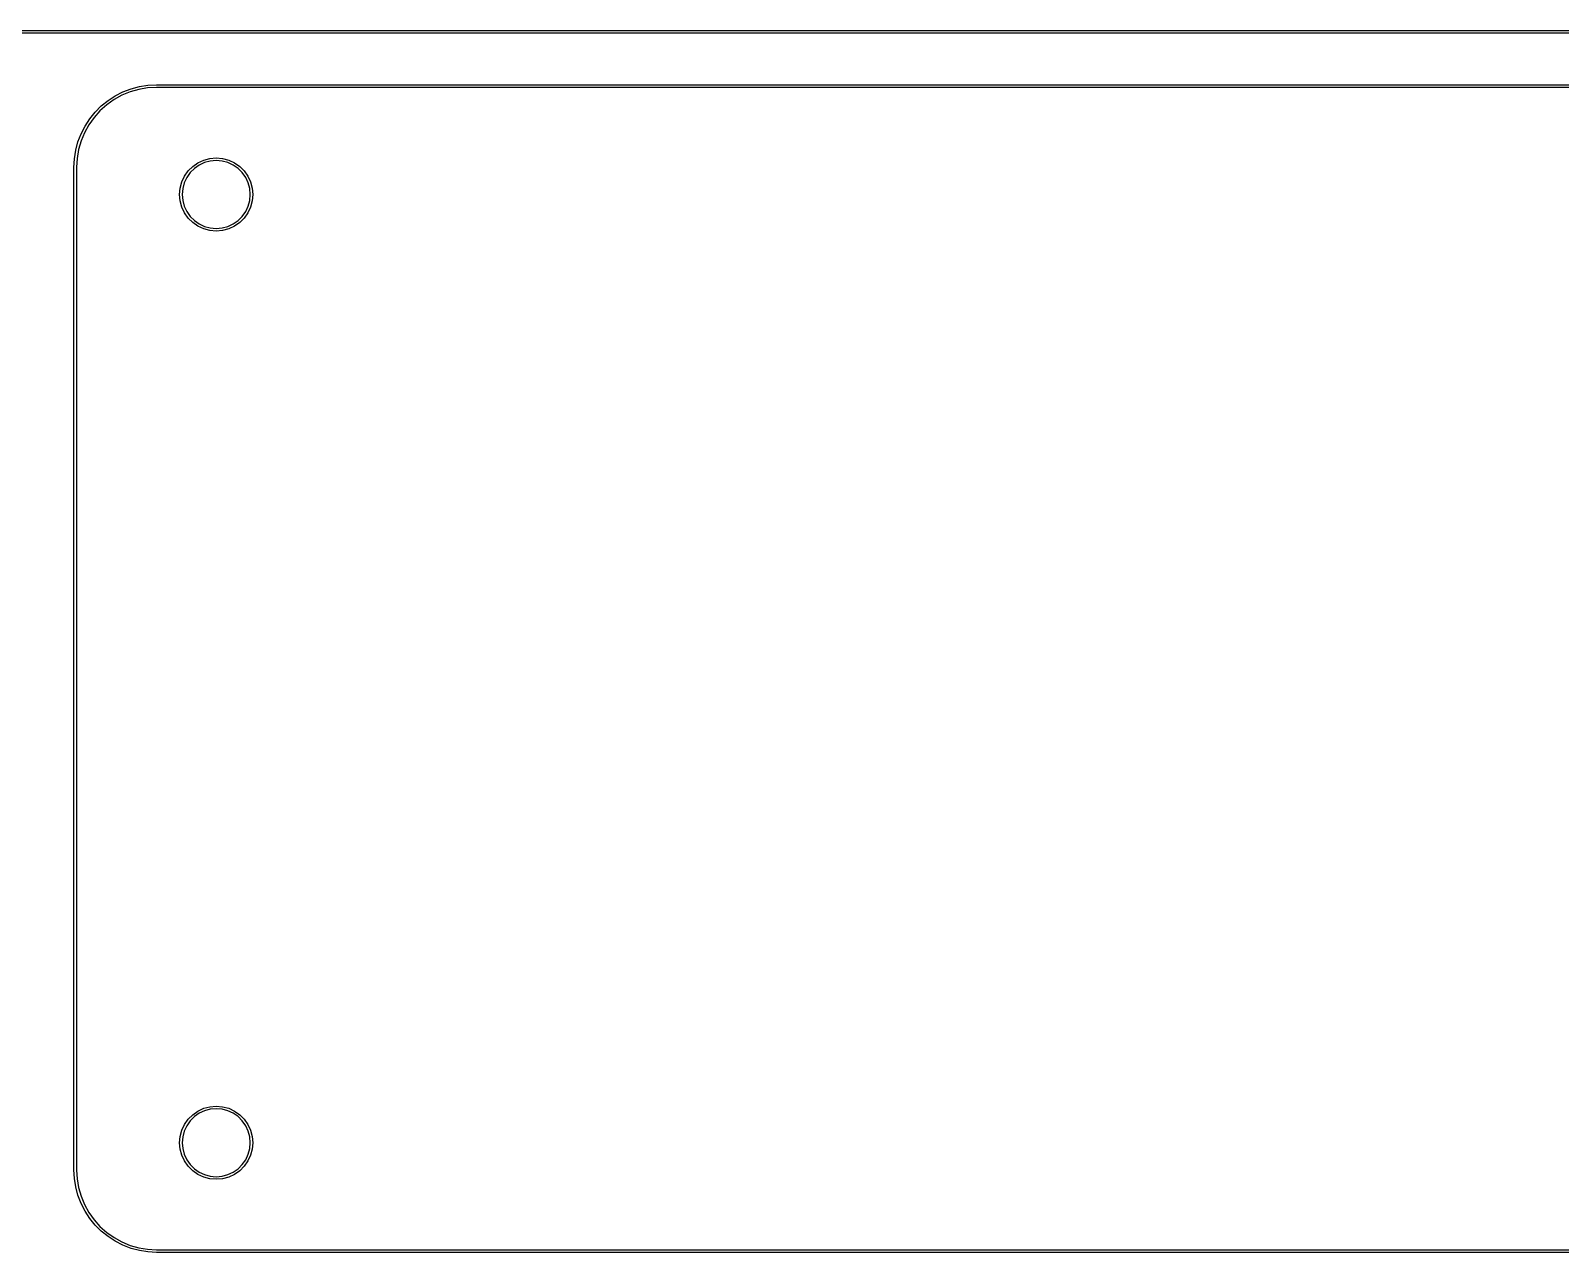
# Model space of a CAD drawing. Extents: x 26 to 390, y -197 to -58.
# Drawn here: x 277.1 to 333.6, y -197.1 to -151.9 of the extents above; entities that cross this region are included whole.
import ezdxf

# ---------------------------------------------------------------- set-up
doc = ezdxf.new("R2010")
doc.units = 0
doc.layers.add('BLACK', color=7, linetype='CONTINUOUS')

msp = doc.modelspace()

# ---------------------------------------------------------------- linework, layer by layer
at = {"layer": 'BLACK', "linetype": 'CONTINUOUS'}
for p, q in [((274, -151.95), (387, -151.95)), ((387, -152.05), (274, -152.05)), ((280.559, -154.214), (280.857, -154.099)), ((280.857, -154.099), (281.166, -154.017)), ((281.469, -154.064), (281.143, -154.119)), ((281.166, -154.017), (281.481, -153.967)), ((281.79, -154.046), (281.469, -154.064)), ((281.481, -153.967), (281.8, -153.95)), ((281.8, -154.05), (281.79, -154.046)), ((281.8, -153.95), (354.8, -153.95)), ((354.8, -154.05), (281.8, -154.05)), ((279.759, -154.733), (280.007, -154.532)), ((280.228, -154.498), (279.958, -154.69)), ((280.007, -154.532), (280.275, -154.359)), ((280.518, -154.338), (280.228, -154.498)), ((280.275, -154.359), (280.559, -154.214)), ((280.824, -154.211), (280.518, -154.338)), ((281.143, -154.119), (280.824, -154.211)), ((279.159, -155.475), (279.332, -155.207)), ((279.49, -155.158), (279.298, -155.428)), ((279.332, -155.207), (279.533, -154.959)), ((279.711, -154.911), (279.49, -155.158)), ((279.533, -154.959), (279.759, -154.733)), ((279.958, -154.69), (279.711, -154.911)), ((278.899, -156.057), (279.014, -155.759)), ((279.138, -155.718), (279.011, -156.024)), ((279.014, -155.759), (279.159, -155.475)), ((279.298, -155.428), (279.138, -155.718)), ((278.767, -156.681), (278.817, -156.366)), ((278.817, -156.366), (278.899, -156.057)), ((278.919, -156.343), (278.864, -156.669)), ((279.011, -156.024), (278.919, -156.343)), ((278.75, -157), (278.767, -156.681)), ((278.864, -156.669), (278.846, -156.99)), ((283.132, -156.966), (283.325, -156.831)), ((283.373, -156.913), (283.193, -157.039)), ((283.325, -156.831), (283.538, -156.731)), ((283.571, -156.821), (283.373, -156.913)), ((283.538, -156.731), (283.766, -156.671)), ((283.782, -156.764), (283.571, -156.821)), ((283.766, -156.671), (284, -156.65)), ((284, -156.745), (283.782, -156.764)), ((284, -156.65), (284.234, -156.671)), ((284.218, -156.764), (284, -156.745)), ((284.429, -156.821), (284.218, -156.764)), ((284.234, -156.671), (284.462, -156.731)), ((284.627, -156.913), (284.429, -156.821)), ((284.462, -156.731), (284.675, -156.831)), ((284.807, -157.039), (284.627, -156.913)), ((284.675, -156.831), (284.868, -156.966)), ((278.75, -194), (278.75, -157)), ((278.846, -156.99), (278.85, -157)), ((278.85, -157), (278.85, -194)), ((282.731, -157.538), (282.831, -157.325)), ((282.913, -157.373), (282.821, -157.571)), ((282.831, -157.325), (282.966, -157.132)), ((283.039, -157.193), (282.913, -157.373)), ((282.966, -157.132), (283.132, -156.966)), ((283.193, -157.039), (283.039, -157.193)), ((284.961, -157.193), (284.807, -157.039)), ((284.868, -156.966), (285.034, -157.132)), ((285.087, -157.373), (284.961, -157.193)), ((285.034, -157.132), (285.169, -157.325)), ((285.179, -157.571), (285.087, -157.373)), ((285.169, -157.325), (285.269, -157.538)), ((282.65, -158), (282.671, -157.766)), ((282.671, -158.234), (282.65, -158)), ((282.671, -157.766), (282.731, -157.538)), ((282.764, -157.782), (282.745, -158)), ((282.745, -158), (282.764, -158.218)), ((282.821, -157.571), (282.764, -157.782)), ((285.236, -157.782), (285.179, -157.571)), ((285.255, -158), (285.236, -157.782)), ((285.236, -158.218), (285.255, -158)), ((285.269, -157.538), (285.329, -157.766)), ((285.329, -157.766), (285.35, -158)), ((285.35, -158), (285.329, -158.234)), ((282.731, -158.462), (282.671, -158.234)), ((282.831, -158.675), (282.731, -158.462)), ((282.764, -158.218), (282.821, -158.429)), ((282.821, -158.429), (282.913, -158.627)), ((285.087, -158.627), (285.179, -158.429)), ((285.269, -158.462), (285.169, -158.675)), ((285.179, -158.429), (285.236, -158.218)), ((285.329, -158.234), (285.269, -158.462)), ((282.966, -158.868), (282.831, -158.675)), ((282.913, -158.627), (283.039, -158.807)), ((283.132, -159.034), (282.966, -158.868)), ((283.039, -158.807), (283.193, -158.961)), ((283.325, -159.169), (283.132, -159.034)), ((283.193, -158.961), (283.373, -159.087)), ((283.538, -159.269), (283.325, -159.169)), ((283.373, -159.087), (283.571, -159.179)), ((283.571, -159.179), (283.782, -159.236)), ((284.218, -159.236), (284.429, -159.179)), ((284.429, -159.179), (284.627, -159.087)), ((284.675, -159.169), (284.462, -159.269)), ((284.627, -159.087), (284.807, -158.961)), ((284.868, -159.034), (284.675, -159.169)), ((284.807, -158.961), (284.961, -158.807)), ((285.034, -158.868), (284.868, -159.034)), ((284.961, -158.807), (285.087, -158.627)), ((285.169, -158.675), (285.034, -158.868)), ((283.766, -159.329), (283.538, -159.269)), ((284, -159.35), (283.766, -159.329)), ((283.782, -159.236), (284, -159.255)), ((284, -159.255), (284.218, -159.236)), ((284.234, -159.329), (284, -159.35)), ((284.462, -159.269), (284.234, -159.329)), ((283.132, -191.966), (283.325, -191.831)), ((283.373, -191.913), (283.193, -192.039)), ((283.325, -191.831), (283.538, -191.731)), ((283.571, -191.821), (283.373, -191.913)), ((283.538, -191.731), (283.766, -191.671)), ((283.782, -191.764), (283.571, -191.821)), ((283.766, -191.671), (284, -191.65)), ((284, -191.745), (283.782, -191.764)), ((284, -191.65), (284.234, -191.671)), ((284.218, -191.764), (284, -191.745)), ((284.429, -191.821), (284.218, -191.764)), ((284.234, -191.671), (284.462, -191.731)), ((284.627, -191.913), (284.429, -191.821)), ((284.462, -191.731), (284.675, -191.831)), ((284.807, -192.039), (284.627, -191.913)), ((284.675, -191.831), (284.868, -191.966)), ((282.731, -192.538), (282.831, -192.325)), ((282.913, -192.373), (282.821, -192.571)), ((282.831, -192.325), (282.966, -192.132)), ((283.039, -192.193), (282.913, -192.373)), ((282.966, -192.132), (283.132, -191.966)), ((283.193, -192.039), (283.039, -192.193)), ((284.961, -192.193), (284.807, -192.039)), ((284.868, -191.966), (285.034, -192.132)), ((285.087, -192.373), (284.961, -192.193)), ((285.034, -192.132), (285.169, -192.325)), ((285.179, -192.571), (285.087, -192.373)), ((285.169, -192.325), (285.269, -192.538)), ((282.65, -193), (282.671, -192.766)), ((282.671, -193.234), (282.65, -193)), ((282.671, -192.766), (282.731, -192.538)), ((282.764, -192.782), (282.745, -193)), ((282.745, -193), (282.764, -193.218)), ((282.821, -192.571), (282.764, -192.782)), ((285.236, -192.782), (285.179, -192.571)), ((285.255, -193), (285.236, -192.782)), ((285.236, -193.218), (285.255, -193)), ((285.269, -192.538), (285.329, -192.766)), ((285.329, -192.766), (285.35, -193)), ((285.35, -193), (285.329, -193.234)), ((282.731, -193.462), (282.671, -193.234)), ((282.831, -193.675), (282.731, -193.462)), ((282.764, -193.218), (282.821, -193.429)), ((282.821, -193.429), (282.913, -193.627)), ((285.087, -193.627), (285.179, -193.429)), ((285.269, -193.462), (285.169, -193.675)), ((285.179, -193.429), (285.236, -193.218)), ((285.329, -193.234), (285.269, -193.462)), ((278.767, -194.319), (278.75, -194)), ((278.85, -194), (278.846, -194.01)), ((278.846, -194.01), (278.864, -194.331)), ((282.966, -193.868), (282.831, -193.675)), ((282.913, -193.627), (283.039, -193.807)), ((283.132, -194.034), (282.966, -193.868)), ((283.039, -193.807), (283.193, -193.961)), ((283.325, -194.169), (283.132, -194.034)), ((283.193, -193.961), (283.373, -194.087)), ((283.538, -194.269), (283.325, -194.169)), ((283.373, -194.087), (283.571, -194.179)), ((283.571, -194.179), (283.782, -194.236)), ((284.218, -194.236), (284.429, -194.179)), ((284.429, -194.179), (284.627, -194.087)), ((284.675, -194.169), (284.462, -194.269)), ((284.627, -194.087), (284.807, -193.961)), ((284.868, -194.034), (284.675, -194.169)), ((284.807, -193.961), (284.961, -193.807)), ((285.034, -193.868), (284.868, -194.034)), ((284.961, -193.807), (285.087, -193.627)), ((285.169, -193.675), (285.034, -193.868)), ((278.817, -194.634), (278.767, -194.319)), ((278.899, -194.943), (278.817, -194.634)), ((278.864, -194.331), (278.919, -194.657)), ((278.919, -194.657), (279.011, -194.976)), ((283.766, -194.329), (283.538, -194.269)), ((284, -194.35), (283.766, -194.329)), ((283.782, -194.236), (284, -194.255)), ((284, -194.255), (284.218, -194.236)), ((284.234, -194.329), (284, -194.35)), ((284.462, -194.269), (284.234, -194.329)), ((279.014, -195.241), (278.899, -194.943)), ((279.011, -194.976), (279.138, -195.282)), ((279.159, -195.525), (279.014, -195.241)), ((279.138, -195.282), (279.298, -195.572)), ((279.332, -195.793), (279.159, -195.525)), ((279.298, -195.572), (279.49, -195.842)), ((279.533, -196.041), (279.332, -195.793)), ((279.49, -195.842), (279.711, -196.089)), ((279.759, -196.267), (279.533, -196.041)), ((279.711, -196.089), (279.958, -196.31)), ((280.007, -196.468), (279.759, -196.267)), ((279.958, -196.31), (280.228, -196.502)), ((280.275, -196.641), (280.007, -196.468)), ((280.228, -196.502), (280.518, -196.662)), ((280.559, -196.786), (280.275, -196.641)), ((280.518, -196.662), (280.824, -196.789)), ((280.857, -196.901), (280.559, -196.786)), ((280.824, -196.789), (281.143, -196.881)), ((281.166, -196.983), (280.857, -196.901)), ((281.143, -196.881), (281.469, -196.936)), ((281.481, -197.033), (281.166, -196.983)), ((281.469, -196.936), (281.79, -196.954)), ((281.79, -196.954), (281.8, -196.95)), ((281.8, -196.95), (354.8, -196.95)), ((281.8, -197.05), (281.481, -197.033)), ((354.8, -197.05), (281.8, -197.05))]:
    msp.add_line(p, q, dxfattribs=at)

doc.saveas('drawing.dxf')
